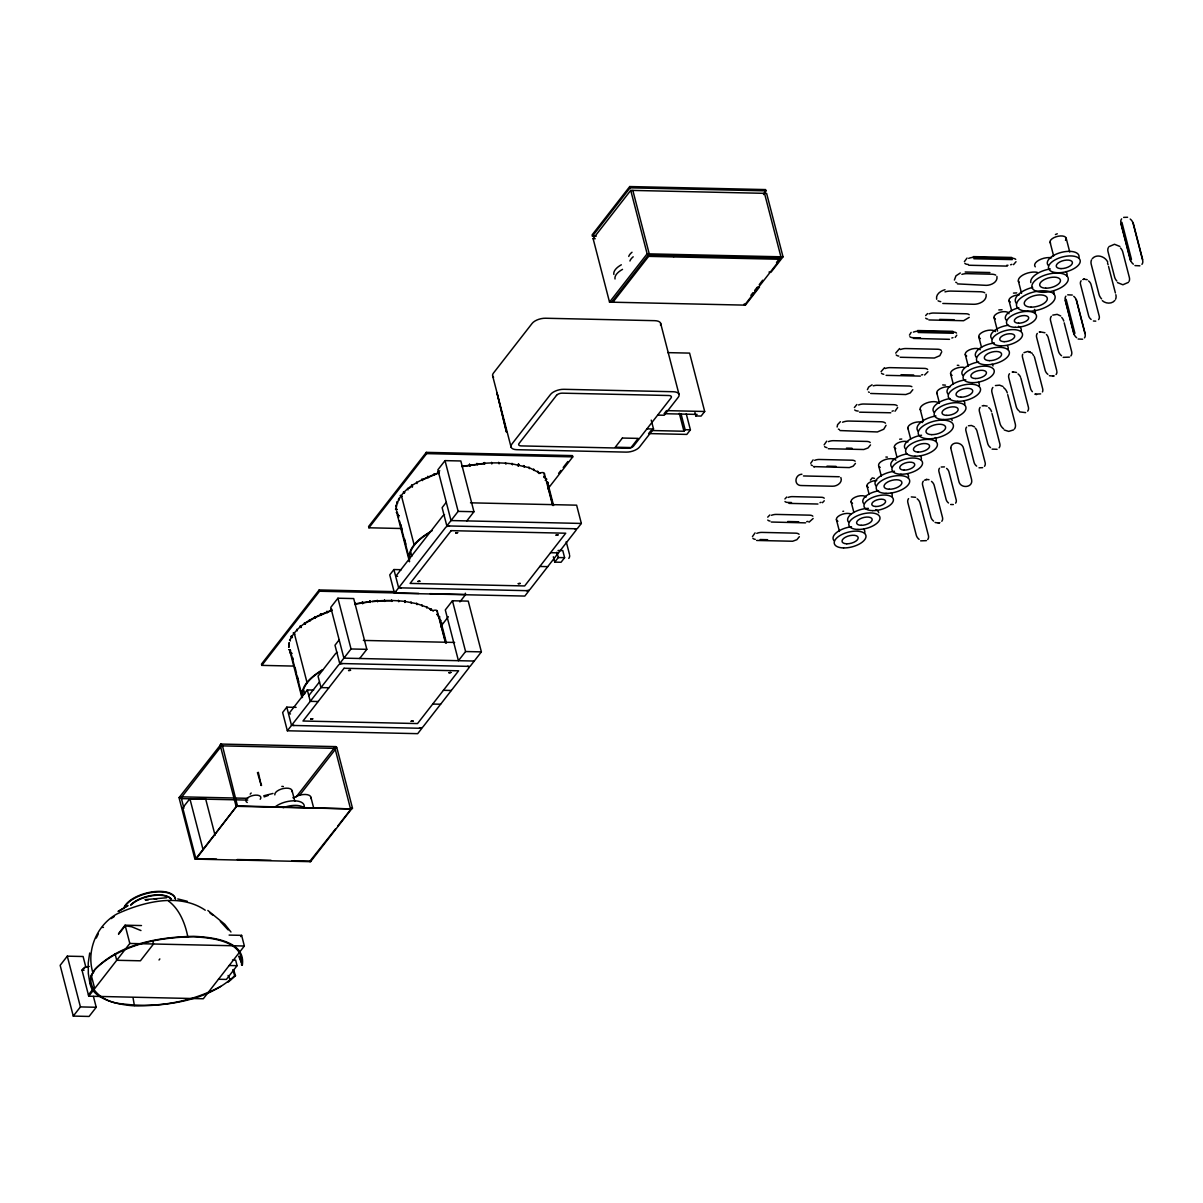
<?xml version="1.0" encoding="UTF-8"?>
<svg xmlns="http://www.w3.org/2000/svg" width="1203" height="1203" viewBox="0 0 1203 1203"><rect width="100%" height="100%" fill="white"/><g stroke="black" fill="none" stroke-linecap="round" stroke-linejoin="round"><path stroke-width="1.5" d="M293.502 632.778L294.63 634.101M401.772 496.478L400.388 495.456L401.952 496.253M221.172 745.845L335.727 748.386L336.524 747.514L335.742 746.612L221.187 744.071L179.337 797.303L179.894 798.356M220.39 744.567L220.961 745.604M221.969 745.349L220.976 744.191L220.826 745.409M334.945 747.108C335.532 750.101 337.096 745.604 334.945 747.108L296.164 796.927M293.276 633.049L294.645 634.086M400.388 495.456L401.396 496.583M290.359 653.049C290.434 651.018 290.194 654.733 291.788 653.289M397.486 515.455L398.9 515.696M439.727 616.959C439.486 619.996 438.358 614.974 439.531 616.643M233.547 969.558L235.487 975.753L234.705 975.738C209.533 999.347 172.766 1005.182 139.473 1005.888C120.962 1006.46 75.383 997.122 94.796 969.513C119.984 943.558 158.931 937.092 193.638 936.325C211.172 937.122 245.938 940.43 242.344 965.017L238.705 956.22M288.961 646.748L289.081 643.5M301.758 696.236C301.682 683.966 312.975 675.755 322.314 669.83M302.344 696.101C302.269 683.966 313.427 675.83 322.69 669.966M396.088 509.14C398.133 488.162 422.208 479.305 439.14 472.493M409.456 558.508C409.381 546.373 420.554 538.237 429.802 532.373M441.005 626.507L441.125 623.259M548.117 488.899L547.636 482.538L553.575 505.516M548.673 489.185L548.087 488.207L548.688 488.839M384.358 600.703C385.186 600.598 385.171 600.643 384.298 600.703M362.689 603.575L362.464 601.801L362.72 603.56M369.892 602.147L369.938 600.808L369.817 602.147M469.802 465.967L469.576 464.208L469.847 465.967M476.929 463.335L477.32 464.854M180.465 798.13L180.33 796.927L179.337 797.303M221.532 745.394L221.187 744.071M335.321 747.514L335.742 746.612M89.699 953.002L88.225 963.032L88.33 973.573L89.969 983.678M327.096 611.53C327.216 613.41 326.705 611.244 327.336 611.906M867.408 389.667L868.656 387.035L872.055 384.81M752.446 536.598L755.063 532.884M810.717 463.29L813.108 459.892M824.115 444.869L826.732 441.155M897.633 407.531L895.017 411.246M895.709 353.096L899.603 348.524M886.055 425.351L883.754 429.23L877.408 431.952L839.98 430.554M881.062 371.652L884.506 367.712M377.201 600.267L377.607 601.786M484.343 463.877L484.478 462.538L484.268 463.892M964.385 261.637L967.047 258.059M909.453 335.126L911.137 332.389M517.786 465.02L518.719 464.253L517.937 465.772M491.606 462.328L491.801 463.982M517.741 465.005L518.673 464.253L518.222 465.892M523.41 466.298C524.899 466.253 524.899 466.268 523.365 466.283M196.871 858.356L194.856 858.867L179.112 797.95L180.014 797.228L181.127 797.454L183.909 808.205M216.525 859.077L195.863 858.611L236.931 805.86L351.607 808.912L236.104 806.311L220.179 745.213L221.081 744.477L222.179 744.702L237.517 806.145M194.856 858.867L196.691 858.16M235.923 806.115L237.938 805.619M257.577 772.792L258.359 772.491L261.246 785.499L257.487 772.702L258.359 772.491M260.765 785.394L261.637 785.183M334.72 747.755L336.735 747.258L352.479 808.16L351.577 808.882L350.479 808.657L334.9 747.95M350.479 808.657L352.479 808.16M241.532 965.001C244.826 940.746 210.6 937.603 193.277 936.791C160.661 937.182 125.804 943.663 99.954 964.821C77.353 982.49 101.638 1003.137 121.894 1003.768C155.488 1008.385 190.781 1002.415 220.72 986.4M870.401 480.102L872.265 477.892L874.446 478.373M321.291 615.274L320.494 613.816L321.351 615.244M912.821 389.712L910.235 392.93L905.829 394.539L870.656 393.471M799.378 536.673L796.882 539.711L792.657 541.245L756.582 540.448M854.386 407.546L856.882 404.509M855.438 463.411L853.168 466.178L849.303 467.591L813.739 466.614M870.521 444.93L868.025 447.967L863.799 449.516L828.265 448.719M813.153 518.478L809.002 522.207M927.934 371.712L924.626 375.035M391.561 599.921L391.952 601.44M498.689 462.313L499.08 463.847M956.791 335.186L955.227 337.351M1016.024 261.713L1013.512 264.645M429.997 609.425C431.862 608.898 432.403 609.455 429.967 609.395M179.924 796.942L179.909 798.476M289.938 640.176C297.652 623.755 316.028 616.177 332.013 610.101M96.27 938.069L98.27 933.949M398.388 600.237L398.779 601.756M505.516 462.644L505.907 464.163M93.639 972.595L92.857 972.58C86.06 950.52 96.857 925.152 116.781 914.039C143.202 901.829 179.397 892.566 205.262 910.205M544.538 477.335L544.192 476.027M404.794 602.417L405.185 600.763L404.749 602.417M512.012 463.29L512.418 464.809M784.927 498.959L786.762 497.019M824.266 500.764L822.446 502.704M767.725 517.17L769.86 514.959M925.678 315.547L927.603 313.532M969.212 317.381L963.603 320.72L928.896 319.953M250.179 794.13L251.171 793.018M411.02 601.846L411.411 603.38M396.373 509.08C395.11 506.929 395.622 511.501 397.216 509.32M240.645 936.581L241.608 935.348L229.111 935.092M763.679 193.773L765.95 190.856L765.619 189.578L629.74 186.555L592.132 234.871L592.462 236.149L596.192 236.224M592.462 236.149L630.071 187.833L629.74 186.555M396.013 591.665L319.186 589.951L261.472 664.116L261.788 665.379L293.652 666.086M548.538 488.012L572.778 456.869L572.463 455.606L426.313 452.358L368.584 526.508L368.915 527.786L400.764 528.493M757.349 287.066L759.454 287.111L745.409 305.141L609.53 302.133L593.124 238.675L630.733 190.375L766.612 193.382L783.018 256.841L771.108 272.119L769.003 272.073M261.788 665.379L319.517 591.229L319.186 589.951M368.915 527.786L426.644 453.621L426.313 452.358M301.156 627.5L300.118 626.056L301.367 627.229M180.901 798.1L220.826 746.822M359.682 658.507L366.825 649.334L353.697 598.568L337.908 598.222L330.765 607.395L343.893 658.146L474.238 661.048M466.809 520.899L473.952 511.726L460.824 460.975L445.02 460.629L437.877 469.802L451.005 520.553L581.35 523.44L576.628 505.17L470.493 502.824M85.909 967.377L83.097 956.505L67.293 956.159L60.15 965.332L73.278 1016.084L89.082 1016.445L96.225 1007.272L93.398 996.385M215.066 835.288L205.683 799.033L189.879 798.687L182.736 807.86L195.999 859.122L310.554 861.664L310.84 860.626M296.103 707.364L286.795 707.153L282.63 712.507L287.352 730.777L417.697 733.665L421.862 728.311L291.517 725.424L287.352 730.777M339.156 639.876L334.99 645.229L339.727 663.5L470.072 666.402L481.38 651.876L468.253 601.124L452.448 600.763L445.305 609.936L458.433 660.703L465.576 651.53L452.448 600.763M401.366 569.711L393.907 569.545L389.742 574.899L394.479 593.169L524.824 596.071L528.989 590.718L398.644 587.816L394.479 593.169M446.283 502.283L442.118 507.636L446.839 525.906L577.184 528.794L581.35 523.44M313.637 690.056L307.306 689.92L289.758 712.477A2.962 1.383 -14.5 0 0 290.479 713.981M609.53 302.133L647.139 253.818L630.733 190.375M118.541 933.603L125.082 925.197L141.488 925.558M118.556 934.355L125.232 925.769L131.713 926.776L140.962 930.551M611.635 302.179L649.244 253.863L632.838 190.42M744.251 303.878L744.582 305.141L780.281 259.277L779.965 258.013L648.297 255.081L648.628 256.359L612.913 302.224L612.583 300.945M308.78 695.635L319.502 681.875M339.727 663.5L351.035 648.973L337.908 598.222M446.839 525.906L458.148 511.38L445.02 460.629M88.42 994.941L94.375 987.302L91.217 975.092M73.278 1016.084L80.421 1006.911L67.293 956.159M241.608 935.348L244.359 946.009L203.292 998.761L88.751 996.204L129.819 943.468L125.082 925.197M195.999 859.122L236.931 805.86M159.037 959.994L159.849 958.926M763.544 194.57L764.506 193.337L780.912 256.78L776.506 262.449M134.39 1005.543L133.097 998.099M187.818 936.911C185.337 924.054 179.653 909.197 168.42 900.987M300.013 794.777L335.366 749.364M558.598 473.396L560.914 470.433M563.215 467.471L567.846 461.531M441.426 625.62L448.343 616.718M459.892 601.891L465.666 594.477L465.335 593.199M310.314 860.686L309.592 861.604L335.517 828.927M337.787 825.995L351.487 808.416M750.867 295.382L753.018 292.615M754.612 290.555L756.928 287.607M759.228 284.645L762.687 280.209M310.554 861.664L351.607 808.912M651.244 420.133L653.53 429.005L639.545 446.975A10.376 4.842 -14.5 0 1 626.161 452.117L516.884 449.696A10.376 4.842 -14.5 0 1 511.831 444.133L550.523 394.449A10.376 4.842 -14.5 0 1 563.906 389.306L673.184 391.727A10.376 4.842 -14.5 0 1 678.236 397.291L664.251 415.246L657.665 415.11M232.48 960.024L235.638 960.099L237.081 965.678L226.375 979.437L218.48 979.257M558.042 550.478L562.778 550.583L564.613 557.681L561.049 562.267L554.718 562.132L558.297 557.545L556.914 552.207M686.266 413.847L690.402 429.832L686.823 434.418L648.643 433.561L651.034 430.509L683.951 431.245L685.139 429.712L681.003 413.727M704.687 411.486L701.108 416.073L695.845 415.952L697.033 414.418L664.116 413.697L666.507 410.629L704.687 411.486L689.59 353.111L667.77 352.629M416.689 603.139L417.08 604.658M528.989 467.11L529.38 468.629M421.862 604.718L422.253 606.237M235.487 975.753L228.179 982.144M533.606 468.975C534.012 470.674 534.553 468.659 533.997 470.493M426.494 606.583C427.666 608.838 426.839 605.831 426.885 608.101M1092.234 258.72C1096.625 253.502 1105.196 256.48 1107.752 262.089M1108.895 246.69L1114.474 244.269L1119.903 246.45M1128.474 282.344L1122.895 284.765L1117.467 282.585M1114.865 300.419C1111.767 304.194 1105.692 303.788 1102.309 300.645M537.636 471.11C538.102 472.824 538.583 470.809 538.042 472.629M1055.407 234.54L1057.287 233.773M1013.467 293.096L1016.761 292.9M998.806 309.938L1002.084 309.742M409.411 488.132L412.208 485.982M840.401 421.682L837.604 424.629L837.123 427.02M1023.964 352.659L1027.783 351.441L1032.219 353.261M1013.467 429.937L1008.715 431.396L1004.279 429.997M111.157 918.611L114.15 916.626M306.299 622.808L313.878 618.267M397.667 515.756L398.9 515.681M290.555 653.364L291.773 653.274M544.162 477.606L544.207 476.042M397.17 512.959C396.208 511.892 395.877 512.884 396.975 512.192M547.154 481.847C548.177 483.681 548.072 480.839 547.545 483.38M440.027 619.455C441.005 621.996 440.403 618.974 440.418 620.974M432.118 530.734C421.2 536.989 406.283 547.2 409.486 561.756L396.689 512.267M924.521 480.192L926.385 479.531M1052.745 315.126L1057.151 314.359L1060.715 315.968M1069.452 357.126L1063.196 357.351M926.4 540.643L920.656 540.854M1040.64 393.892L1034.866 394.133L1036.565 394.629M396.178 508.313L395.501 509.29L396.975 509.651M548.147 486.478C548.628 483.395 548.824 486.704 547.951 485.726M289.051 645.921C288.239 649.65 288.915 644.552 289.246 646.688M422.328 479.922L439.306 472.734M315.201 617.515L332.178 610.327M289.171 642.703C288.705 645.77 288.509 642.402 289.382 643.455M942.716 384.915L945.468 385.14M899.664 439.2L901.754 439.035M960.325 272.976L955.949 275.848L954.4 280.043M397.155 501.786C397.05 506.012 396.704 499.44 397.546 503.32M290.028 639.394C289.983 641.47 288.765 638.763 290.419 640.913M945.017 289.712C940.821 290.795 935.543 294.239 936.656 299.246M263.758 795.784L273.006 793.454M264.179 796.882L268.149 795.499M399.155 498.538C398.419 500.704 397.802 499.14 399.546 498.764M292.389 637.425L291.201 636.176L292.374 637.455M145.713 900.265L148.586 899.754M968.43 425.772L971.453 425.486L974.445 426.839M941.197 467.02L944.475 466.899M982.64 467.666L979.016 467.802M982.159 405.907L983.798 405.546M1025.648 412.614L1019.633 411.877M997.076 449.305L992.069 449.11M995.437 385.561L999.618 385.171L1003.001 386.494M1082.88 279.502L1083.933 279.261M1039.227 332.013L1040.384 331.742M1052.986 376.193L1054.144 375.907M938.716 522.959L939.874 522.688M1123.647 217.382L1127.587 217.262M1139.918 265.818L1134.94 265.592M1067.723 294.825L1072.279 295.036M1082.625 339.216L1078.083 339.005M801.905 474.223C794.461 474.584 793.559 486.042 801.83 485.546L832.371 486.223C836.792 486.508 843.062 482.493 840.822 477.531M291.607 636.041L290.991 636.808L291.998 637.56M404.87 492.568L403.396 492.057L404.358 493.23M296.84 629.304L297.231 630.823M462.268 466.253L484.598 463.275A95.819 44.691 -14.5 0 1 512.373 463.892L529.395 467.741L540.358 473.335M462.268 466.523L484.448 463.576M355.156 603.846L370.058 601.545M355.156 604.132L369.968 601.846M1084.219 279.216L1087.226 279.682M407.576 488.403L407.967 489.922M935.092 522.493L938.4 523.004M926.701 479.486L929.002 479.681M1012.189 372.043L1013.152 371.907M911.288 496.914L915.618 497.32M953.347 504.553L950.641 504.493M1095.768 321.141L1093.392 321.006M88.962 966.385L84.691 967.377L81.969 970.009L88.751 996.204M1083.467 279.322L1084.324 279.201M1039.873 331.817L1044.941 332.75M1053.497 376.103L1049.362 375.712M925.874 479.606L926.806 479.471M938.295 523.019L939.227 522.884M88.736 966.626L85.112 967.407L82.03 970.204L84.09 970.204M144.977 899.633L166.555 897.769M803.469 475.952L839.258 476.749M957.302 365.291L958.821 365.396M885.889 457.035L887.408 457.125M842.852 511.32L843.634 511.23M281.848 786.401L283.352 786.491M412.509 486.659L411.546 485.17L412.464 486.689M305.382 624.267L304.419 622.778L305.351 624.282M154.33 899.047L156.976 898.806M371.922 601.38L377.471 600.883A95.819 44.691 -14.5 0 1 405.261 601.5L417.08 603.756L426.915 607.214M371.802 601.68L377.336 601.184A95.232 44.406 -14.5 0 1 391.637 600.838M890.791 412.779L859.559 412.178M1013.061 371.907L1016.52 372.449M983.708 405.561L987.167 406.103M416.629 482.042L417.02 483.576M310.043 620.237C309.096 620.628 309.171 620.658 310.103 620.207M630.071 187.833L765.95 190.856M593.124 238.675L595.229 238.735M973.302 256.615L1011.753 257.457M973.859 258.75L1012.309 259.607M647.139 253.818L783.018 256.841M648.628 256.359L780.281 259.277M968.806 265.246L1007.242 266.104M965.167 271.998L989.919 272.54M939.618 319.397L954.129 319.727M917.588 330.539L952.881 331.321M918.1 332.479L953.377 333.261M920.46 337.848L913.032 337.682A6.226 2.902 -14.5 0 1 909.859 336.66M913.483 338.419L949.513 339.321M901.047 374.719L913.663 374.99M886.115 375.351L920.34 376.103M646.958 428.869L653.53 429.005M685.139 429.712L690.402 429.832M846.491 448.117L852.025 448.253M426.644 453.621L572.778 456.869M827.002 466.178L836.07 466.373M791.484 502.523L787.86 502.448A5.624 2.632 -14.5 0 1 784.988 501.516M788.988 503.38L817.95 504.027M458.148 511.38L473.952 511.726M787.679 521.516L798.747 521.756M805.559 522.869L771.273 522.027M760.131 539.53L767.619 539.696M550.538 552.703L558.448 552.884M558.297 557.545L564.613 557.681M539.831 566.463L547.726 566.643M319.517 591.229L418.824 593.44M430.072 593.68L465.666 594.477M363.366 640.417L454.614 642.447M351.035 648.973L366.825 649.334M465.576 651.53L481.38 651.876M328.87 687.755L320.975 687.59L318.028 676.161L335.577 653.605A2.962 1.383 -14.5 0 1 337.457 652.447M443.426 690.296L451.32 690.477M318.163 701.514L310.269 701.349L307.306 689.92M432.719 704.056L440.614 704.236M180.119 796.807L247.728 798.311M181.984 798.627L247.713 800.1M237.186 859.528L270.976 860.28M291.637 860.731L310.419 861.153M102.255 927.378L103.458 927.408M129.819 943.468L244.359 946.009M229.187 965.498L237.081 965.678M230.435 980.31L228.104 975.438M80.421 1006.911L96.225 1007.272M401.456 495.847L414.253 545.335M294.329 633.44L307.126 682.928M422.599 480.117C421.185 478.448 422.058 480.599 422.509 479.666M315.487 617.71L314.63 616.658L315.562 617.68M900.205 357.261L934.37 358.028L939.844 355.682L941.784 351.727M942.806 303.457L974.069 304.284C979.407 304.299 987.227 300.69 986.099 294.284M427.802 476.268L428.193 477.786M177.773 898.927L187.307 901.288M813.529 466.553L814.491 466.809M1028.625 351.517L1030.324 352.013M957.468 283.893L986.28 285.352C991.031 285.352 997.949 282.149 996.941 276.464M434.057 473.651L434.448 475.17M545.395 480.283C547.2 479.185 547.41 478.418 545.38 480.238M428.268 607.921L433.245 610.944M207.848 910.46L224.735 924.235L230.961 932.009M210.044 913.122L212.705 915.047M292.961 797.559L293.727 798.16M220.344 921.453L228.164 929.934M544.237 476.749L546.297 479.546M437.125 614.342L440.509 620.131L446.448 643.109M437.471 613.816L437.441 614.959L437.441 613.786M239.608 956.37L242.344 965.017M232.826 969.753L234.705 975.738M1133.091 222.555L1142.67 259.607M1121.903 222.314L1131.482 259.367M1120.895 223.593L1130.474 260.645M1108.564 266.54L1115.392 292.961M1066.174 238.209L1069.738 251.998M1076.339 299.547L1085.136 333.547M1066.129 299.321L1074.926 333.321M1050.069 242.209L1053.633 255.983M1065.211 300.479L1074.008 334.494M1064.204 322.84L1071.617 351.502A7.413 5.609 37.9 0 1 1070.85 355.938M1056.745 370.584L1048.204 337.592A6.526 4.932 37.9 0 0 1046.43 334.479M1018.37 281.006L1021.558 293.321M1008.986 300.555L1011.648 310.855M1020.896 378.103L1028.37 407.035A6.812 5.158 37.9 0 1 1027.663 411.125M994.024 317.457L997.543 331.066M1007.708 394.659L1015.272 423.892A8.586 6.496 37.9 0 1 1014.385 429.05M978.791 336.84L981.558 347.517M991.994 413.531L999.813 443.727A6.812 5.158 37.9 0 1 999.107 447.817M965.242 354.479L968.28 366.253M950.581 373.712L953.302 384.268M936.836 393.005L939.438 403.05M920.19 409.261L923.333 421.441M907.889 428.178L910.686 438.99M894.37 447.14L897.077 457.576M881.318 476.147L878.596 465.591A9.188 4.286 -14.5 0 1 885.468 459.516A9.188 4.286 -14.5 0 1 895.889 460.163M866.972 485.952L869.152 494.403M851.107 501.756L853.874 512.433M836.416 519.666L839.453 531.44M694.928 412.403L695.845 415.952M660.612 323.216L678.988 394.283M679.304 413.306L683.951 431.245M566.222 541.681L569.485 554.312M547.966 486.223L552.538 503.907M544.418 473.666L552.643 505.471M553.35 556.794L554.718 562.132M523.816 465.531L524.207 467.05M518.132 464.253L518.523 465.772M492.704 376.088L511.08 447.14M484.328 462.674L484.719 464.193M469.486 464.328L469.892 465.847M421.967 479.065L422.373 480.599M411.817 485.17L412.208 486.689M439.937 620.297L444.96 639.725M437.291 611.259L445.516 643.079M430.524 608.703L430.915 610.237M398.719 498.433L399.11 499.952M410.9 552.763L411.802 556.267M398.313 515.155L398.509 515.922M400.825 524.673L402.193 529.982M404.479 538.824L405.847 544.117M397.261 512.117L398.629 517.41M399.546 520.944L409.606 559.831M404.9 600.883L405.291 602.402M393.907 569.545L398.644 587.816M384.479 599.921L384.87 601.455M369.817 600.944L370.208 602.462M362.374 601.921L362.765 603.455M326.945 611.244L327.336 612.763M320.69 613.861L321.081 615.38M314.855 616.673L315.246 618.192M309.502 619.65L309.893 621.169M304.69 622.763L305.081 624.297M335.532 746.732L335.923 748.266M300.449 625.996L300.855 627.515M293.878 632.658L294.269 634.192M303.773 690.357L304.69 693.875M291.186 652.763L291.382 653.515M295.081 667.575L296.449 672.883M297.367 676.417L298.735 681.725M301.021 690.552L302.389 695.86M290.149 649.71L295.171 669.154M296.088 672.688L302.479 697.439M289.577 649.876L301.908 697.59M310.9 797.243L313.592 807.679M286.795 707.153L291.517 725.424M292.073 790.612L294.84 801.288M220.976 744.191L221.187 744.958M189.879 798.687L203.006 849.438M152.646 940.671L153.518 943.994L140.42 960.806L116.721 960.28L115.007 953.633M462.343 466.403C461.832 464.163 463.02 469.2 462.087 465.952M919.122 539.365A6.812 5.158 37.9 0 1 916.28 535.2L907.874 502.704A6.812 5.158 37.9 0 1 908.581 498.613M927.693 539.545A6.812 5.158 37.9 0 0 928.4 535.455L919.994 502.974A6.812 5.158 37.9 0 0 917.152 498.809M837.889 521.29A8.301 3.865 -14.5 0 1 839.739 515.38A8.301 3.865 -14.5 0 1 851.032 514.042M863.799 529.245A16.301 7.594 -14.5 0 1 864.611 533.094M834.07 540.673A16.301 7.594 -14.5 0 1 851.513 526.749M799.048 534.282A6.812 3.173 -14.5 0 0 795.559 533.155L761.86 532.403A6.812 3.173 -14.5 0 0 756.777 533.35M755.258 539.35A6.812 3.173 -14.5 0 1 752.898 538.312M933.603 521.094A6.526 4.932 37.9 0 1 930.896 517.11L922.626 485.125A6.526 4.932 37.9 0 1 923.302 481.215M941.799 521.275A6.526 4.932 37.9 0 0 942.475 517.365L934.205 485.38A6.526 4.932 37.9 0 0 931.498 481.395M852.536 503.32A8 3.729 -14.5 0 1 855.183 497.185A8 3.729 -14.5 0 1 866.175 497.019M848.611 522.222A16 7.459 -14.5 0 1 852.055 513.486A16 7.459 -14.5 0 1 868.386 508.358M875.889 509.621A16 7.459 -14.5 0 1 878.746 512.764M807.935 521.38A6.526 3.038 -14.5 0 1 806.687 521.666M812.837 516.222A6.526 3.038 -14.5 0 0 809.514 515.155L776.326 514.418A6.526 3.038 -14.5 0 0 771.469 515.305M770.01 521.049A6.526 3.038 -14.5 0 1 767.77 520.072M948.505 502.974A5.624 4.256 37.9 0 1 946.159 499.546L938.941 471.621A5.624 4.256 37.9 0 1 939.528 468.238M955.588 503.14A5.624 4.256 37.9 0 0 956.174 499.756L948.941 471.847A5.624 4.256 37.9 0 0 946.596 468.403M868.235 487.35A7.113 3.323 -14.5 0 1 868.506 483.155A7.113 3.323 -14.5 0 1 876.731 480.568M891.288 492.959A15.113 7.053 -14.5 0 1 892.04 496.538M863.709 503.561A15.113 7.053 -14.5 0 1 878.611 490.839M821.017 502.313A5.624 2.632 -14.5 0 1 819.98 502.659M824.22 498.207A5.624 2.632 -14.5 0 0 821.348 497.275L792.386 496.628A5.624 2.632 -14.5 0 0 788.176 497.41M880.22 467.396A9.188 4.286 -14.5 0 1 879.122 466.599M907.468 473.892A17.188 8.015 -14.5 0 1 908.325 477.952M876.1 485.952A17.188 8.015 -14.5 0 1 894.491 471.26M976.656 466.132A6.226 4.707 37.9 0 1 974.069 462.328L965.934 430.854A6.226 4.707 37.9 0 1 966.58 427.125M984.49 466.298A6.226 4.707 37.9 0 0 985.122 462.569L976.986 431.095A6.226 4.707 37.9 0 0 975.287 428.118M895.754 448.659A7.699 3.594 -14.5 0 1 897.468 443.17A7.699 3.594 -14.5 0 1 907.949 441.922M920.385 456.057A15.699 7.323 -14.5 0 1 921.182 459.772M891.739 467.08A15.699 7.323 -14.5 0 1 907.227 453.847M855.138 461.215A6.226 2.902 -14.5 0 0 851.965 460.193L819.303 459.471A6.226 2.902 -14.5 0 0 814.672 460.328M812.386 465.591A6.226 2.902 -14.5 0 1 811.138 464.854M990.535 447.621A6.812 5.158 37.9 0 1 987.693 443.456L979.422 411.486A6.812 5.158 37.9 0 1 980.129 407.396M988.701 407.591A6.812 5.158 37.9 0 1 991.543 411.757M908.37 429.095A8.301 3.865 -14.5 0 1 912.115 423.456A8.301 3.865 -14.5 0 1 922.506 422.554M935.212 437.501A16.301 7.594 -14.5 0 1 936.024 441.366M905.483 448.945A16.301 7.594 -14.5 0 1 921.543 435.215M870.19 442.539A6.812 3.173 -14.5 0 0 866.716 441.426L833.529 440.689A6.812 3.173 -14.5 0 0 828.446 441.621M826.927 447.621A6.812 3.173 -14.5 0 1 824.581 446.584M1003.588 428.809A8.586 6.496 37.9 0 1 1000.009 423.561L991.994 392.599A8.586 6.496 37.9 0 1 992.881 387.441M1003.678 387.682A8.586 6.496 37.9 0 1 1007.272 392.93M920.776 410.373A10.075 4.692 -14.5 0 1 926.49 403.02A10.075 4.692 -14.5 0 1 939.152 403.306M918.13 431.215A18.075 8.436 -14.5 0 1 935.964 415.997M951.122 418.539A18.075 8.436 -14.5 0 1 952.174 420.524M885.468 423.185A8.586 4.015 -14.5 0 0 881.077 421.757L848.957 421.05A8.586 4.015 -14.5 0 0 842.551 422.223M839.393 429.516A8.586 4.015 -14.5 0 1 838.386 429.08M1019.106 410.93A6.812 5.158 37.9 0 1 1016.264 406.764L1008.776 377.832A6.812 5.158 37.9 0 1 1009.482 373.742M1018.054 373.938A6.812 5.158 37.9 0 1 1020.475 376.96M937.317 393.907A8.301 3.865 -14.5 0 1 940.175 388.719A8.301 3.865 -14.5 0 1 950.024 386.915M963.783 400.81A16.301 7.594 -14.5 0 1 964.595 404.674M934.039 412.253A16.301 7.594 -14.5 0 1 950.114 398.524M893.303 410.794A6.812 3.173 -14.5 0 1 892.055 411.2M897.182 405.817A6.812 3.173 -14.5 0 0 893.694 404.689L863.679 404.028A6.812 3.173 -14.5 0 0 858.596 404.96M858.205 411.05A6.812 3.173 -14.5 0 1 854.716 409.937M1032.4 391.682A6.812 5.158 37.9 0 1 1030.535 388.419L1022.535 357.456A6.812 5.158 37.9 0 1 1022.715 354.238M1042.475 391.907A6.812 5.158 37.9 0 0 1042.655 388.689L1034.64 357.727A6.812 5.158 37.9 0 0 1034.234 356.584M1032.791 354.464A6.812 5.158 37.9 0 1 1033.603 355.486M952.114 375.411A8.586 4.015 -14.5 0 1 953.182 369.802A8.586 4.015 -14.5 0 1 964.235 367.411M978.34 382.359A16.601 7.744 -14.5 0 1 979.167 386.283M948.054 394.013A16.601 7.744 -14.5 0 1 965.814 379.832M911.874 386.704A7.113 3.323 -14.5 0 0 908.836 386.013L877.243 385.306A7.113 3.323 -14.5 0 0 873.243 385.847M869.318 392.313A7.113 3.323 -14.5 0 1 868.491 391.952M1047.873 374.313A6.526 4.932 37.9 0 1 1045.151 370.329L1036.625 337.336A6.526 4.932 37.9 0 1 1037.302 333.426M1056.911 371.682A6.526 4.932 37.9 0 1 1056.069 374.494M966.671 356.043A8 3.729 -14.5 0 1 969.317 349.908A8 3.729 -14.5 0 1 980.31 349.742M962.881 375.456A16 7.459 -14.5 0 1 978.656 361.968M992.069 364.223A16 7.459 -14.5 0 1 993.001 365.983M922.716 374.629A6.526 3.038 -14.5 0 1 921.483 374.915M927.633 369.471A6.526 3.038 -14.5 0 0 924.295 368.389L890.07 367.637A6.526 3.038 -14.5 0 0 885.197 368.524M883.754 374.268A6.526 3.038 -14.5 0 1 881.498 373.276M1061.542 355.742A7.413 5.609 37.9 0 1 1058.445 351.201L1050.58 320.75A7.413 5.609 37.9 0 1 1051.347 316.314M1061.723 317.502A7.413 5.609 37.9 0 1 1063.738 321.051M980.37 338.584A8.887 4.15 -14.5 0 1 983.317 331.772A8.887 4.15 -14.5 0 1 995.528 331.592M1007.167 345.562A16.887 7.88 -14.5 0 1 1008.009 349.562M976.355 357.426A16.887 7.88 -14.5 0 1 994.43 342.99M941.317 350.464A7.413 3.459 -14.5 0 0 937.543 349.231L905.934 348.539A7.413 3.459 -14.5 0 0 900.415 349.547M898.761 356.073A7.413 3.459 -14.5 0 1 896.205 354.96M1076.64 337.697A6.226 4.707 37.9 0 1 1074.053 333.893L1065.256 299.893A6.226 4.707 37.9 0 1 1065.903 296.164M1084.459 337.878A6.226 4.707 37.9 0 0 1085.106 334.148L1076.309 300.133A6.226 4.707 37.9 0 0 1073.723 296.329M995.407 318.975A7.699 3.594 -14.5 0 1 998.851 312.69A7.699 3.594 -14.5 0 1 1008.986 313.742M1018.49 326.284A15.699 7.323 -14.5 0 1 1021.152 331.351M991.708 338.66A15.699 7.323 -14.5 0 1 1008.52 325.246M952.971 337.622A6.226 2.902 -14.5 0 1 951.814 337.998M956.505 333.081A6.226 2.902 -14.5 0 0 953.317 332.043L918.039 331.261A6.226 2.902 -14.5 0 0 913.393 332.118M1091.136 319.442A5.925 4.481 37.9 0 1 1088.655 315.818L1080.52 284.344A5.925 4.481 37.9 0 1 1081.136 280.795M1098.58 319.607A5.925 4.481 37.9 0 0 1099.196 316.043L1091.046 284.57A5.925 4.481 37.9 0 0 1088.58 280.961M1010.309 301.998A7.413 3.459 -14.5 0 1 1010.595 297.637A7.413 3.459 -14.5 0 1 1019.152 294.946M1034.385 309.397A15.413 7.188 -14.5 0 1 1035.151 313.036M1006.264 320.209A15.413 7.188 -14.5 0 1 1018.836 307.757M969.182 314.75A5.925 2.767 -14.5 0 0 966.159 313.772L933.498 313.036A5.925 2.767 -14.5 0 0 929.077 313.848M927.754 319.081A5.925 2.767 -14.5 0 1 925.708 318.178M1101.587 298.9A9.489 7.173 37.9 0 1 1099.001 294.344L1091.256 264.404A9.489 7.173 37.9 0 1 1091.497 259.923M1115.843 294.72A9.489 7.173 37.9 0 1 1115.587 299.201M1107.527 263.186A9.489 7.173 37.9 0 1 1108.098 264.78M1019.061 282.314A11.85 5.534 -14.5 0 1 1023.136 274.901A11.85 5.534 -14.5 0 1 1037.197 272.314M1053.873 291.667A19.849 9.263 -14.5 0 1 1053.708 294.179M1016.49 303.412A19.849 9.263 -14.5 0 1 1032.685 287.382M984.716 292.75A10.376 4.842 -14.5 0 0 980.295 291.743L950.791 291.081A10.376 4.842 -14.5 0 0 944.972 291.878M940.746 301.652A10.376 4.842 -14.5 0 1 938.054 300.78M1116.85 281.021A8.301 6.286 37.9 0 1 1114.595 277.036L1108.023 251.668A8.301 6.286 37.9 0 1 1108.249 247.743M1129.121 281.291A8.301 6.286 37.9 0 0 1129.331 277.367L1122.775 251.998A8.301 6.286 37.9 0 0 1120.504 248.013M1035.272 266.825A10.662 4.977 -14.5 0 1 1038.941 260.149A10.662 4.977 -14.5 0 1 1051.602 257.818M1065.918 271.562A18.677 8.707 -14.5 0 1 1066.85 275.968M1030.776 282.6A18.677 8.707 -14.5 0 1 1050.264 268.931M995.708 275.111A9.188 4.286 -14.5 0 0 991.798 274.209L967.047 273.652A9.188 4.286 -14.5 0 0 961.889 274.359M956.821 282.705A9.188 4.286 -14.5 0 1 955.753 282.239M1133.361 264.164A6.812 5.158 37.9 0 1 1130.519 259.998L1120.94 222.946A6.812 5.158 37.9 0 1 1121.647 218.856M1141.933 264.344A6.812 5.158 37.9 0 0 1142.639 260.269L1133.046 223.217A6.812 5.158 37.9 0 0 1130.203 219.036M1050.55 243.126A8.301 3.865 -14.5 0 1 1058.369 236.194A8.301 3.865 -14.5 0 1 1065.482 240.374M1048.309 265.472A16.301 7.594 -14.5 0 1 1061.602 252.314A16.301 7.594 -14.5 0 1 1078.85 257.893M1011.843 264.359A6.812 3.173 -14.5 0 1 1010.595 264.78M1007.994 265.262A6.812 3.173 -14.5 0 1 1006.761 265.292M1015.723 259.397A6.812 3.173 -14.5 0 0 1012.234 258.269L973.783 257.412A6.812 3.173 -14.5 0 0 968.701 258.344M968.31 264.449A6.812 3.173 -14.5 0 1 966.204 264.119M965.407 263.773A6.812 3.173 -14.5 0 1 964.836 263.322M123.954 908.686A26.677 12.436 -14.5 0 1 150.45 892.716A26.677 12.436 -14.5 0 1 175.503 899.212M123.819 908.175A26.677 12.436 -14.5 0 1 150.315 892.205A26.677 12.436 -14.5 0 1 175.367 898.701M130.856 905.152A23.113 10.782 -14.5 0 1 152.21 895.724A23.113 10.782 -14.5 0 1 171.097 899.047M130.766 904.761A23.113 10.782 -14.5 0 1 152.104 895.333A23.113 10.782 -14.5 0 1 171.006 898.671M293.517 798.13A10.075 4.692 -14.5 0 1 305.171 794.461A10.075 4.692 -14.5 0 1 310.81 798.506M274.825 794.882A8.887 4.15 -14.5 0 1 283.728 788.446A8.887 4.15 -14.5 0 1 291.998 791.724M275.051 806.957A16.887 7.88 -14.5 0 1 294.57 800.822A16.887 7.88 -14.5 0 1 304.043 807.604M283.156 807.709A16.887 7.88 -14.5 0 1 304.389 808.175M247.262 802.476A7.699 3.594 -14.5 0 1 247.983 797.604A7.699 3.594 -14.5 0 1 257.592 795.213A7.699 3.594 -14.5 0 1 260.209 799.258M432.99 610.613A3.263 1.519 -14.5 0 1 436.433 610.312A3.263 1.519 -14.5 0 1 437.02 611.906M330.78 610.763A3.263 1.519 -14.5 0 1 331.577 608.913M292.991 659.304A3.263 1.519 -14.5 0 1 293.066 658.086M467.441 666.342A2.962 1.383 -14.5 0 1 468.884 667.921L423.05 726.792A2.962 1.383 -14.5 0 1 419.23 728.266M342.359 663.56A2.962 1.383 -14.5 0 0 338.539 665.033L292.705 723.89A2.962 1.383 -14.5 0 0 294.149 725.484M569.666 555.455A6.812 5.158 37.9 0 1 568.778 558.403M539.064 473.546A3.263 1.519 -14.5 0 1 543.079 472.614A3.263 1.519 -14.5 0 1 544.132 474.313M438.554 473.546A3.263 1.519 -14.5 0 1 439.757 470.779M574.553 528.734A2.962 1.383 -14.5 0 1 575.996 530.328L530.177 589.184A2.962 1.383 -14.5 0 1 526.358 590.658M449.471 525.967A2.962 1.383 -14.5 0 0 445.651 527.425L399.832 586.297A2.962 1.383 -14.5 0 0 401.276 587.876M444.584 514.854A2.962 1.383 -14.5 0 0 442.704 516.012L396.87 574.869A2.962 1.383 -14.5 0 0 397.607 576.372M660.492 325.171A10.376 4.842 -14.5 0 0 654.808 320.675L545.515 318.239A10.376 4.842 -14.5 0 0 532.147 323.381L493.456 373.08A10.376 4.842 -14.5 0 0 493.606 377.291M673.439 256.63A16.887 7.88 -14.5 0 1 691.274 256.134M629.936 261.006A15.699 7.323 -14.5 0 1 633.199 256.81M628.748 256.434A15.699 7.323 -14.5 0 1 632.011 252.254M615.019 278.991A18.677 8.707 -14.5 0 1 622.522 269.367M613.846 274.434A18.677 8.707 -14.5 0 1 621.334 264.795M289.021 649.635L290.464 650.342L289.021 649.635M395.652 505.576C396.689 508.658 395.802 504.102 395.652 505.621M441.576 626.432C441.125 629.064 441.215 624.477 441.576 626.432M441.696 623.109C441.26 625.891 441.321 621.259 441.696 623.154M950.716 447.892L958.821 481.155C960.144 489.004 973.588 487.937 971.558 479.411L963.543 448.448C962.4 442.042 951.633 440.734 950.716 447.892M354.96 603.124L355.336 604.853L354.96 603.229M310.795 719.048L312.72 718.823L310.795 719.048M348.584 670.507L350.509 670.282L348.584 670.507M417.922 581.44L419.847 581.214L417.922 581.44M455.711 532.899L457.636 532.673L455.711 532.899M411.155 721.274L413.095 721.048L411.155 721.274M448.945 672.733L450.869 672.507L448.945 672.733M518.282 583.681L520.207 583.44L518.282 583.681M556.072 535.14L557.997 534.899L556.072 535.14M497.05 393.231L506.418 431.922L497.05 393.231M344.058 668.266L302.991 721.018L417.531 723.559L458.599 670.808L344.058 668.266M451.17 530.658L410.103 583.41L524.658 585.951L565.726 533.215L451.17 530.658M556.508 395.366L519.019 443.516A4.451 2.075 -14.5 0 0 521.185 445.907L627.831 448.268A4.451 2.075 -14.5 0 0 633.56 446.057L671.048 397.907A4.451 2.075 -14.5 0 0 668.883 395.516L562.237 393.155A4.451 2.075 -14.5 0 0 556.508 395.366M622.402 438.042L615.259 447.215L631.049 447.561L638.191 438.388L622.402 438.042M120.871 909.799L118.059 911.498L128.014 905.558L120.871 909.799M846.777 543.801A8.301 3.865 -14.5 0 0 858.16 537.53A8.301 3.865 -14.5 0 0 845.393 537.245A8.301 3.865 -14.5 0 0 846.777 543.801M843.574 547.936A16.301 7.594 -14.5 0 0 865.934 535.606A16.301 7.594 -14.5 0 0 840.852 535.049A16.301 7.594 -14.5 0 0 843.574 547.936M861.183 525.305A8 3.729 -14.5 0 0 872.16 519.26A8 3.729 -14.5 0 0 859.844 518.974A8 3.729 -14.5 0 0 861.183 525.305M857.965 529.44A16 7.459 -14.5 0 0 879.919 517.32A16 7.459 -14.5 0 0 855.303 516.779A16 7.459 -14.5 0 0 857.965 529.44M875.829 506.508A7.113 3.323 -14.5 0 0 885.588 501.125A7.113 3.323 -14.5 0 0 874.641 500.884A7.113 3.323 -14.5 0 0 875.829 506.508M872.611 510.628A15.113 7.053 -14.5 0 0 893.348 499.2A15.113 7.053 -14.5 0 0 870.085 498.674A15.113 7.053 -14.5 0 0 872.611 510.628M889.273 489.23A9.188 4.286 -14.5 0 0 901.874 482.268A9.188 4.286 -14.5 0 0 887.739 481.967A9.188 4.286 -14.5 0 0 889.273 489.23M886.055 493.35A17.188 8.015 -14.5 0 0 909.633 480.343A17.188 8.015 -14.5 0 0 883.182 479.756A17.188 8.015 -14.5 0 0 886.055 493.35M904.145 470.117A7.699 3.594 -14.5 0 0 914.716 464.283A7.699 3.594 -14.5 0 0 902.867 464.027A7.699 3.594 -14.5 0 0 904.145 470.117M900.942 474.238A15.699 7.323 -14.5 0 0 922.49 462.358A15.699 7.323 -14.5 0 0 898.31 461.817A15.699 7.323 -14.5 0 0 900.942 474.238M918.19 452.072A8.301 3.865 -14.5 0 0 929.573 445.802A8.301 3.865 -14.5 0 0 916.806 445.516A8.301 3.865 -14.5 0 0 918.19 452.072M914.987 456.208A16.301 7.594 -14.5 0 0 937.348 443.862A16.301 7.594 -14.5 0 0 912.265 443.305A16.301 7.594 -14.5 0 0 914.987 456.208M931.769 434.644A10.075 4.692 -14.5 0 0 945.588 427.02A10.075 4.692 -14.5 0 0 930.084 426.674A10.075 4.692 -14.5 0 0 931.769 434.644M928.551 438.779A18.075 8.436 -14.5 0 0 953.347 425.095A18.075 8.436 -14.5 0 0 925.528 424.479A18.075 8.436 -14.5 0 0 928.551 438.779M946.761 415.381A8.301 3.865 -14.5 0 0 958.144 409.095A8.301 3.865 -14.5 0 0 945.378 408.825A8.301 3.865 -14.5 0 0 946.761 415.381M943.543 419.516A16.301 7.594 -14.5 0 0 965.904 407.17A16.301 7.594 -14.5 0 0 940.821 406.614A16.301 7.594 -14.5 0 0 943.543 419.516M960.926 397.185A8.586 4.015 -14.5 0 0 972.716 390.689A8.586 4.015 -14.5 0 0 959.483 390.389A8.586 4.015 -14.5 0 0 960.926 397.185M957.708 401.321A16.601 7.744 -14.5 0 0 980.475 388.749A16.601 7.744 -14.5 0 0 954.941 388.193A16.601 7.744 -14.5 0 0 957.708 401.321M975.438 378.539A8 3.729 -14.5 0 0 986.415 372.479A8 3.729 -14.5 0 0 974.114 372.208A8 3.729 -14.5 0 0 975.438 378.539M972.235 382.659A16 7.459 -14.5 0 0 994.189 370.554A16 7.459 -14.5 0 0 969.558 370.013A16 7.459 -14.5 0 0 972.235 382.659M989.377 360.644A8.887 4.15 -14.5 0 0 1001.573 353.923A8.887 4.15 -14.5 0 0 987.889 353.622A8.887 4.15 -14.5 0 0 989.377 360.644M986.159 364.78A16.887 7.88 -14.5 0 0 1009.332 351.998A16.887 7.88 -14.5 0 0 983.332 351.411A16.887 7.88 -14.5 0 0 986.159 364.78M1004.129 341.682A7.699 3.594 -14.5 0 0 1014.7 335.863A7.699 3.594 -14.5 0 0 1002.836 335.592A7.699 3.594 -14.5 0 0 1004.129 341.682M1000.911 345.817A15.699 7.323 -14.5 0 0 1022.46 333.938A15.699 7.323 -14.5 0 0 998.295 333.396A15.699 7.323 -14.5 0 0 1000.911 345.817M1018.535 323.186A7.413 3.459 -14.5 0 0 1028.7 317.577A7.413 3.459 -14.5 0 0 1017.287 317.336A7.413 3.459 -14.5 0 0 1018.535 323.186M1015.317 327.321A15.413 7.188 -14.5 0 0 1036.46 315.652A15.413 7.188 -14.5 0 0 1012.746 315.126A15.413 7.188 -14.5 0 0 1015.317 327.321M1031.031 307.141A11.85 5.534 -14.5 0 0 1047.287 298.164A11.85 5.534 -14.5 0 0 1029.046 297.758A11.85 5.534 -14.5 0 0 1031.031 307.141M1027.813 311.261A19.849 9.263 -14.5 0 0 1055.061 296.239A19.849 9.263 -14.5 0 0 1024.49 295.562A19.849 9.263 -14.5 0 0 1027.813 311.261M1045.783 288.179A10.662 4.977 -14.5 0 0 1060.429 280.104A10.662 4.977 -14.5 0 0 1044.009 279.743A10.662 4.977 -14.5 0 0 1045.783 288.179M1042.58 292.299A18.677 8.707 -14.5 0 0 1068.189 278.179A18.677 8.707 -14.5 0 0 1039.452 277.532A18.677 8.707 -14.5 0 0 1042.58 292.299M1061.016 268.615A8.301 3.865 -14.5 0 0 1072.399 262.329A8.301 3.865 -14.5 0 0 1059.632 262.043A8.301 3.865 -14.5 0 0 1061.016 268.615M1057.813 272.735A16.301 7.594 -14.5 0 0 1080.174 260.404A16.301 7.594 -14.5 0 0 1055.091 259.848A16.301 7.594 -14.5 0 0 1057.813 272.735"/></g></svg>
